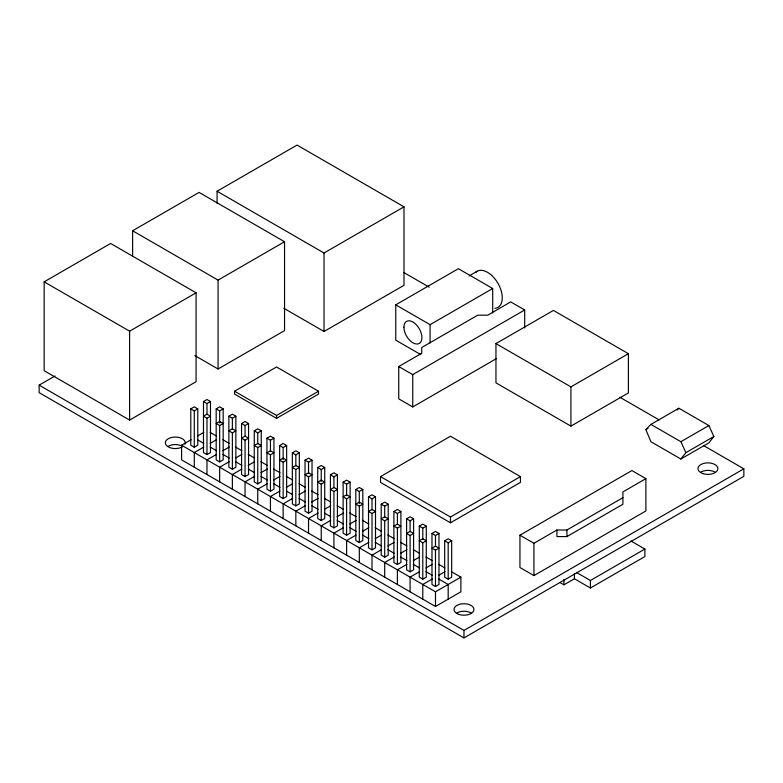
<?xml version="1.0" encoding="UTF-8"?>
<svg xmlns="http://www.w3.org/2000/svg" width="783" height="783" viewBox="0 0 783 783"><rect width="100%" height="100%" fill="white"/><g stroke="black" fill="none" stroke-linecap="round" stroke-linejoin="round"><path stroke-width="1.17" d="M680.877 459.024L685.879 452.672L713.861 436.513L708.869 425.551L678.881 408.237L650.888 424.396L645.887 429.593L650.888 441.71L680.877 459.024L708.869 442.865L713.861 436.513M677.207 409.969L678.881 408.237M44.151 281.851L110.618 243.474L196.083 292.813L196.083 381.693L129.616 420.07L44.151 370.721L44.151 281.851L129.616 331.189L196.083 292.813M132.611 256.344L132.611 230.779L199.078 192.403L284.542 241.741L284.542 330.612L218.075 368.999L194.859 355.59M217.077 203.326L217.077 191.248L297.041 145.08L403.999 206.829L403.999 285.315L324.025 331.483L283.789 308.248M132.611 230.779L218.075 280.118L284.542 241.741M703.594 445.586L743.85 468.831L743.85 476.338L463.967 637.92L39.15 392.655L39.15 385.148L54.996 376.006M217.077 191.248L324.025 252.997L403.999 206.829M190.788 408.873L194.282 406.847L197.786 408.873L197.786 445.224L194.282 447.25L190.788 445.224L190.788 408.873L194.282 410.889L197.786 408.873M203.482 401.542L206.976 399.526L210.48 401.542L210.48 452.554L206.976 454.58L203.482 452.554L203.482 401.542L206.976 403.558L210.48 401.542M234.567 391.216L276.546 366.973L318.534 391.216L318.534 394.094L276.546 418.337L234.567 394.094L234.567 391.216L276.546 415.45L318.534 391.216M420.716 354.582L395.748 340.165L395.748 304.851L458.368 268.696L492.703 288.516L492.703 312.877M216.177 408.873L219.671 406.847L223.175 408.873L223.175 459.885L219.671 461.911L216.177 459.885L216.177 408.873L219.671 410.889L223.175 408.873M206.976 418.22L210.48 416.204L206.976 414.178L203.482 416.204L206.976 418.22L206.976 454.58M469.115 275.9L477.111 271.28M228.871 416.204L232.365 414.178L235.869 416.204L235.869 467.216L232.365 469.232L228.871 467.216L228.871 416.204L232.365 418.22L235.869 416.204M451.351 571.659L460.874 577.149L460.874 591.811L435.485 606.473L181.587 459.885L181.587 445.224L191.111 439.733M197.453 436.062L203.805 432.402M219.671 425.551L223.175 423.525L219.671 421.508L216.177 423.525L219.671 425.551L219.671 461.911M241.565 423.525L245.059 421.508L248.563 423.525L248.563 474.547L245.059 476.563L241.565 474.547L241.565 423.525L245.059 425.551L248.563 423.525M203.805 447.064L194.282 452.554L194.282 467.216M210.147 443.393L216.499 439.733M232.365 432.882L235.869 430.856L232.365 428.839L228.871 430.856L232.365 432.882L232.365 469.232M395.748 304.851L430.082 324.671L492.703 288.516M254.26 430.856L257.754 428.839L261.258 430.856L261.258 481.878L257.754 483.894L254.26 481.878L254.26 430.856L257.754 432.882L261.258 430.856M216.499 454.394L206.976 459.885L206.976 474.547M222.852 450.724L229.194 447.064M245.059 440.203L248.563 438.186L245.059 436.17L241.565 438.186L245.059 440.203L245.059 476.563M266.954 438.186L270.448 436.17L273.952 438.186L273.952 489.199L270.448 491.225L266.954 489.199L266.954 438.186L270.448 440.203L273.952 438.186M229.194 461.716L219.671 467.216L219.671 481.878M235.546 458.055L241.888 454.394M257.754 447.533L261.258 445.517L257.754 443.501L254.26 445.517L257.754 447.533L257.754 483.894M496.177 358.771L412.739 406.935L398.743 398.86L398.743 366.542L421.734 353.27L421.734 347.495L477.718 315.177L487.711 315.177L510.702 301.905L524.698 309.99L524.698 327.94M279.648 445.517L283.143 443.501L286.647 445.517L286.647 496.53L283.143 498.556L279.648 496.53L279.648 445.517L283.143 447.533L286.647 445.517M241.888 469.046L232.365 474.547L232.365 489.199M248.24 465.386L254.583 461.716M270.448 454.864L273.952 452.848L270.448 450.822L266.954 452.848L270.448 454.864L270.448 491.225M398.743 366.542L412.739 374.617L524.698 309.99M292.343 452.848L295.837 450.822L299.341 452.848L299.341 503.86L295.837 505.877L292.343 503.86L292.343 452.848L295.837 454.864L299.341 452.848M254.583 476.377L245.059 481.878L245.059 496.53M260.935 472.717L267.277 469.046M283.143 462.195L286.647 460.179L283.143 458.153L279.648 460.179L283.143 462.195L283.143 498.556M495.952 343.6L553.434 310.42L628.397 353.701L628.397 392.939L570.924 426.128L495.952 382.848L495.952 343.6L570.924 386.88L628.397 353.701M305.037 460.179L308.531 458.153L312.035 460.179L312.035 511.191L308.531 513.208L305.037 511.191L305.037 460.179L308.531 462.195L312.035 460.179M267.277 483.708L257.754 489.199L257.754 503.86M273.629 480.038L279.971 476.377M295.837 469.526L299.341 467.5L295.837 465.484L292.343 467.5L295.837 469.526L295.837 505.877M317.732 467.5L321.226 465.484L324.73 467.5L324.73 518.522L321.226 520.538L317.732 518.522L317.732 467.5L321.226 469.526L324.73 467.5M279.971 491.039L270.448 496.53L270.448 511.191M286.324 487.369L292.666 483.708M308.531 476.857L312.035 474.831L308.531 472.815L305.037 474.831L308.531 476.857L308.531 513.208M330.426 474.831L333.92 472.815L337.424 474.831L337.424 525.853L333.92 527.869L330.426 525.853L330.426 474.831L333.92 476.857L337.424 474.831M292.666 498.36L283.143 503.86L283.143 518.522M299.018 494.699L305.36 491.039M321.226 484.178L324.73 482.162L321.226 480.145L317.732 482.162L321.226 484.178L321.226 520.538M343.12 482.162L346.615 480.145L350.118 482.162L350.118 533.174L346.615 535.2L343.12 533.174L343.12 482.162L346.615 484.178L350.118 482.162M305.36 505.691L295.837 511.191L295.837 525.853M311.712 502.03L318.055 498.36M333.92 491.509L337.424 489.492L333.92 487.476L330.426 489.492L333.92 491.509L333.92 527.869M355.815 489.492L359.309 487.476L362.813 489.492L362.813 540.505L359.309 542.531L355.815 540.505L355.815 489.492L359.309 491.509L362.813 489.492M380.509 476.622L450.479 436.229L520.441 476.622L520.441 482.397L450.479 522.79L380.509 482.397L380.509 476.622L450.479 517.015L520.441 476.622M318.055 513.022L308.531 518.522L308.531 533.174M324.407 509.361L330.749 505.691M346.615 498.84L350.118 496.823L346.615 494.797L343.12 496.823L346.615 498.84L346.615 535.2M368.509 496.823L372.013 494.797L375.507 496.823L375.507 547.836L372.013 549.852L368.509 547.836L368.509 496.823L372.013 498.84L375.507 496.823M330.749 520.352L321.226 525.853L321.226 540.505M337.101 516.692L343.443 513.022M359.309 506.17L362.813 504.154L359.309 502.128L355.815 504.154L359.309 506.17L359.309 542.531M381.204 504.154L384.707 502.128L388.202 504.154L388.202 555.167L384.707 557.183L381.204 555.167L381.204 504.154L384.707 506.17L388.202 504.154M343.443 527.683L333.92 533.174L333.92 547.836M349.795 524.013L356.138 520.352M372.013 513.501L375.507 511.475L372.013 509.459L368.509 511.475L372.013 513.501L372.013 549.852M393.898 511.475L397.402 509.459L400.896 511.475L400.896 562.497L397.402 564.514L393.898 562.497L393.898 511.475L397.402 513.501L400.896 511.475M356.138 535.014L346.615 540.505L346.615 555.167M362.49 531.344L368.832 527.683M384.707 520.832L388.202 518.806L384.707 516.79L381.204 518.806L384.707 520.832L384.707 557.183M406.592 518.806L410.096 516.79L413.59 518.806L413.59 569.828L410.096 571.844L406.592 569.828L406.592 518.806L410.096 520.832L413.59 518.806M368.832 542.335L359.309 547.836L359.309 562.497M375.184 538.675L381.527 535.014M397.402 528.153L400.896 526.137L397.402 524.121L393.898 526.137L397.402 528.153L397.402 564.514M419.287 526.137L422.791 524.121L426.285 526.137L426.285 577.149L422.791 579.175L419.287 577.149L419.287 526.137L422.791 528.153L426.285 526.137M381.527 549.666L372.013 555.167L372.013 569.828M387.879 546.005L394.221 542.335M410.096 535.484L413.59 533.468L410.096 531.442L406.592 533.468L410.096 535.484L410.096 571.844M431.981 533.468L435.485 531.442L438.979 533.468L438.979 584.48L435.485 586.506L431.981 584.48L431.981 533.468L435.485 535.484L438.979 533.468M394.221 556.997L384.707 562.497L384.707 577.149M400.573 553.336L406.915 549.666M422.791 542.815L426.285 540.799L422.791 538.773L419.287 540.799L422.791 542.815L422.791 579.175M444.675 540.799L448.179 538.773L451.674 540.799L451.674 577.149L448.179 579.175L444.675 577.149L444.675 540.799L448.179 542.815L451.674 540.799M406.915 564.328L397.402 569.828L397.402 584.48M413.267 560.667L419.61 556.997M435.485 550.146L438.979 548.12L435.485 546.103L431.981 548.12L435.485 550.146L435.485 586.506M645.887 429.593L647.962 428.389M419.61 571.659L410.096 577.149L410.096 591.811M425.962 567.988L432.304 564.328M432.304 578.989L422.791 584.48L422.791 599.142M438.656 575.319L444.998 571.659M650.888 424.396L680.877 441.71L708.869 425.551M519.941 535.2L631.901 470.563L645.887 478.638L645.887 510.956L533.937 575.593L519.941 567.518L519.941 535.2L533.937 543.275L556.928 530.003L566.921 530.003L622.906 497.685M181.587 445.224L435.485 591.811L460.874 577.149M645.887 478.638L622.906 491.92L622.906 504.262L566.921 536.58L556.928 536.58L556.928 530.003M39.15 385.148L463.967 630.423L743.85 468.831M559.747 582.415L563.926 584.832L574.419 578.774L590.411 588.004L644.889 556.547L644.889 549.049L630.902 540.965M576.425 572.422L590.411 580.497L644.889 549.049M403.783 272.494L429.211 287.175M619.901 397.275L659.1 419.903M210.147 432.402L216.499 436.062M222.852 439.733L229.194 443.393M235.546 447.064L241.888 450.724M248.24 454.394L254.583 458.055M260.935 461.716L267.277 465.386M273.629 469.046L279.971 472.717M286.324 476.377L292.666 480.038M299.018 483.708L305.36 487.369M311.712 491.039L318.055 494.699M324.407 498.36L330.749 502.03M337.101 505.691L343.443 509.361M349.795 513.022L356.138 516.692M362.49 520.352L368.832 524.013M375.184 527.683L381.527 531.344M387.879 535.014L394.221 538.675M400.573 542.335L406.915 546.005M413.267 549.666L419.61 553.336M425.962 556.997L432.304 560.667M438.656 564.328L444.998 567.988M197.453 439.733L203.805 443.393M210.147 447.064L216.499 450.724M222.852 454.394L229.194 458.055M235.546 461.716L241.888 465.386M248.24 469.046L254.583 472.717M260.935 476.377L267.277 480.038M273.629 483.708L279.971 487.369M286.324 491.039L292.666 494.699M299.018 498.36L305.36 502.03M311.712 505.691L318.055 509.361M324.407 513.022L330.749 516.692M337.101 520.352L343.443 524.013M349.795 527.683L356.138 531.344M362.49 535.014L368.832 538.675M375.184 542.335L381.527 546.005M387.879 549.666L394.221 553.336M400.573 556.997L406.915 560.667M413.267 564.328L419.61 567.988M425.962 571.659L432.304 575.319M438.656 578.989L448.179 584.48L448.179 599.142M680.877 441.71L685.879 452.672M590.411 580.497L590.411 588.004M574.419 573.41L574.419 578.774M570.924 386.88L570.924 426.128M566.921 530.003L566.921 536.58M563.926 579.469L563.926 584.832M533.937 543.275L533.937 575.593M463.967 630.423L463.967 637.92M450.479 517.015L450.479 522.79M448.179 542.815L448.179 579.175M435.485 535.484L435.485 546.397M435.485 591.811L435.485 606.473M430.082 324.671L430.082 342.944M422.791 528.153L422.791 539.066M412.739 374.617L412.739 406.935M410.096 520.832L410.096 531.735M397.402 513.501L397.402 524.404M384.707 506.17L384.707 517.074M372.013 498.84L372.013 509.743M359.309 491.509L359.309 503.626M346.615 484.178L346.615 495.091M333.92 476.857L333.92 487.76M324.025 252.997L324.025 331.483M321.226 469.526L321.226 481.643M308.531 462.195L308.531 473.098M295.837 454.864L295.837 465.777M283.143 447.533L283.143 459.66M276.546 415.45L276.546 418.337M270.448 440.203L270.448 451.116M257.754 432.882L257.754 443.785M245.059 425.551L245.059 436.454M232.365 418.22L232.365 429.123M219.671 410.889L219.671 423.006M218.075 280.118L218.075 368.999M206.976 403.558L206.976 414.471M194.282 410.889L194.282 447.25M129.616 331.189L129.616 420.07M182.341 446.878A9.964 5.755 0 0 1 166.26 445.233A9.964 5.755 0 0 1 174.423 437.071A9.964 5.755 0 0 1 184.915 444.294M168.247 446.241A9.964 5.755 0 0 1 182.341 446.241M456.92 612.903A9.964 5.755 0 0 1 471.014 612.903M700.873 472.061A9.964 5.755 0 0 1 714.967 472.061M475.457 272.601A20.847 12.039 60 0 1 498.399 284.112A20.847 12.039 60 0 1 494.905 308.336M702.928 473.617A9.964 5.755 0 0 0 717.884 468.625A9.964 5.755 0 0 0 702.928 463.644A9.964 5.755 0 0 0 702.928 473.617M458.985 614.449A9.964 5.755 0 0 0 473.93 609.468A9.964 5.755 0 0 0 458.985 604.486A9.964 5.755 0 0 0 458.985 614.449M403.92 327.225A12.724 7.341 60 0 0 417.417 344.011A12.724 7.341 60 0 0 417.417 326.022A12.724 7.341 60 0 0 403.92 327.225"/></g></svg>
